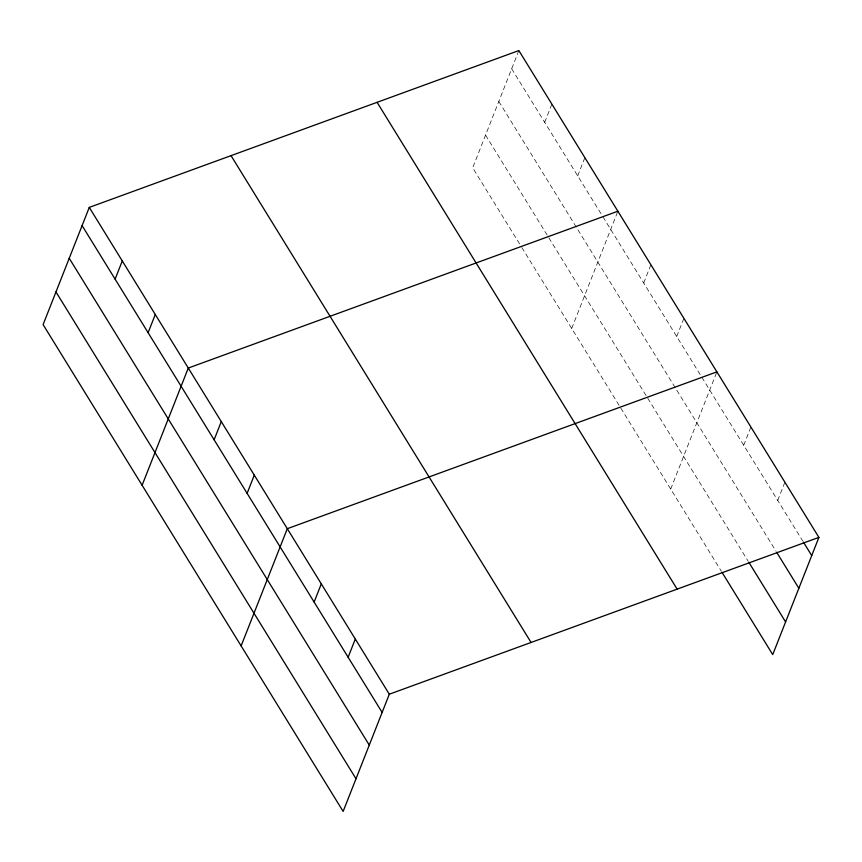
<?xml version="1.0" encoding="UTF-8"?>
<svg xmlns="http://www.w3.org/2000/svg" width="862" height="862" viewBox="0 0 862 862"><rect width="100%" height="100%" fill="white"/><g stroke="black" fill="none" stroke-linecap="round" stroke-linejoin="round"><path stroke-width="0.65" stroke-dasharray="4.31 3.23" d="M518.859 50.567L472.688 167.788L521.144 246.403M544.698 122.329L551.863 104.119M577.702 175.88L584.867 157.671M571.7 328.433L617.871 211.222M643.709 282.973L650.875 264.774M676.713 336.525L683.878 318.315M670.711 489.088L716.882 371.867M743.723 445.255L750.888 427.046M777.718 500.423L784.894 482.214M511.694 68.777L602.279 215.759M602.98 216.89L802.705 540.959M498.818 101.447L775.951 551.109M485.554 135.118L647.071 397.166M647.771 398.309L748.119 561.13M521.844 247.545L620.155 407.058M620.856 408.189L721.375 571.28"/><path stroke-width="1.29" d="M89.271 207.397L43.1 324.618L343.141 811.433L389.312 694.212L818.9 537.382L518.859 50.567L89.271 207.397L389.312 694.212M115.109 279.159L122.275 260.949M148.113 332.7L155.279 314.501M142.111 485.263L188.282 368.042L617.871 211.222M214.121 439.803L221.286 421.593M247.125 493.355L254.29 475.145M241.123 645.918L287.294 528.697L716.882 371.867M314.134 602.075L321.3 583.865M348.14 657.253L355.306 639.044M818.9 537.382L772.729 654.603L722.065 572.411M803.395 542.079L811.724 555.591M776.651 552.24L798.858 588.272M748.819 562.25L785.594 621.933M377.093 102.319L677.133 589.134M231.038 155.645L531.078 642.459M82.105 225.607L382.135 712.421M69.229 258.277L369.27 745.091M55.965 291.938L356.006 778.752"/></g></svg>
